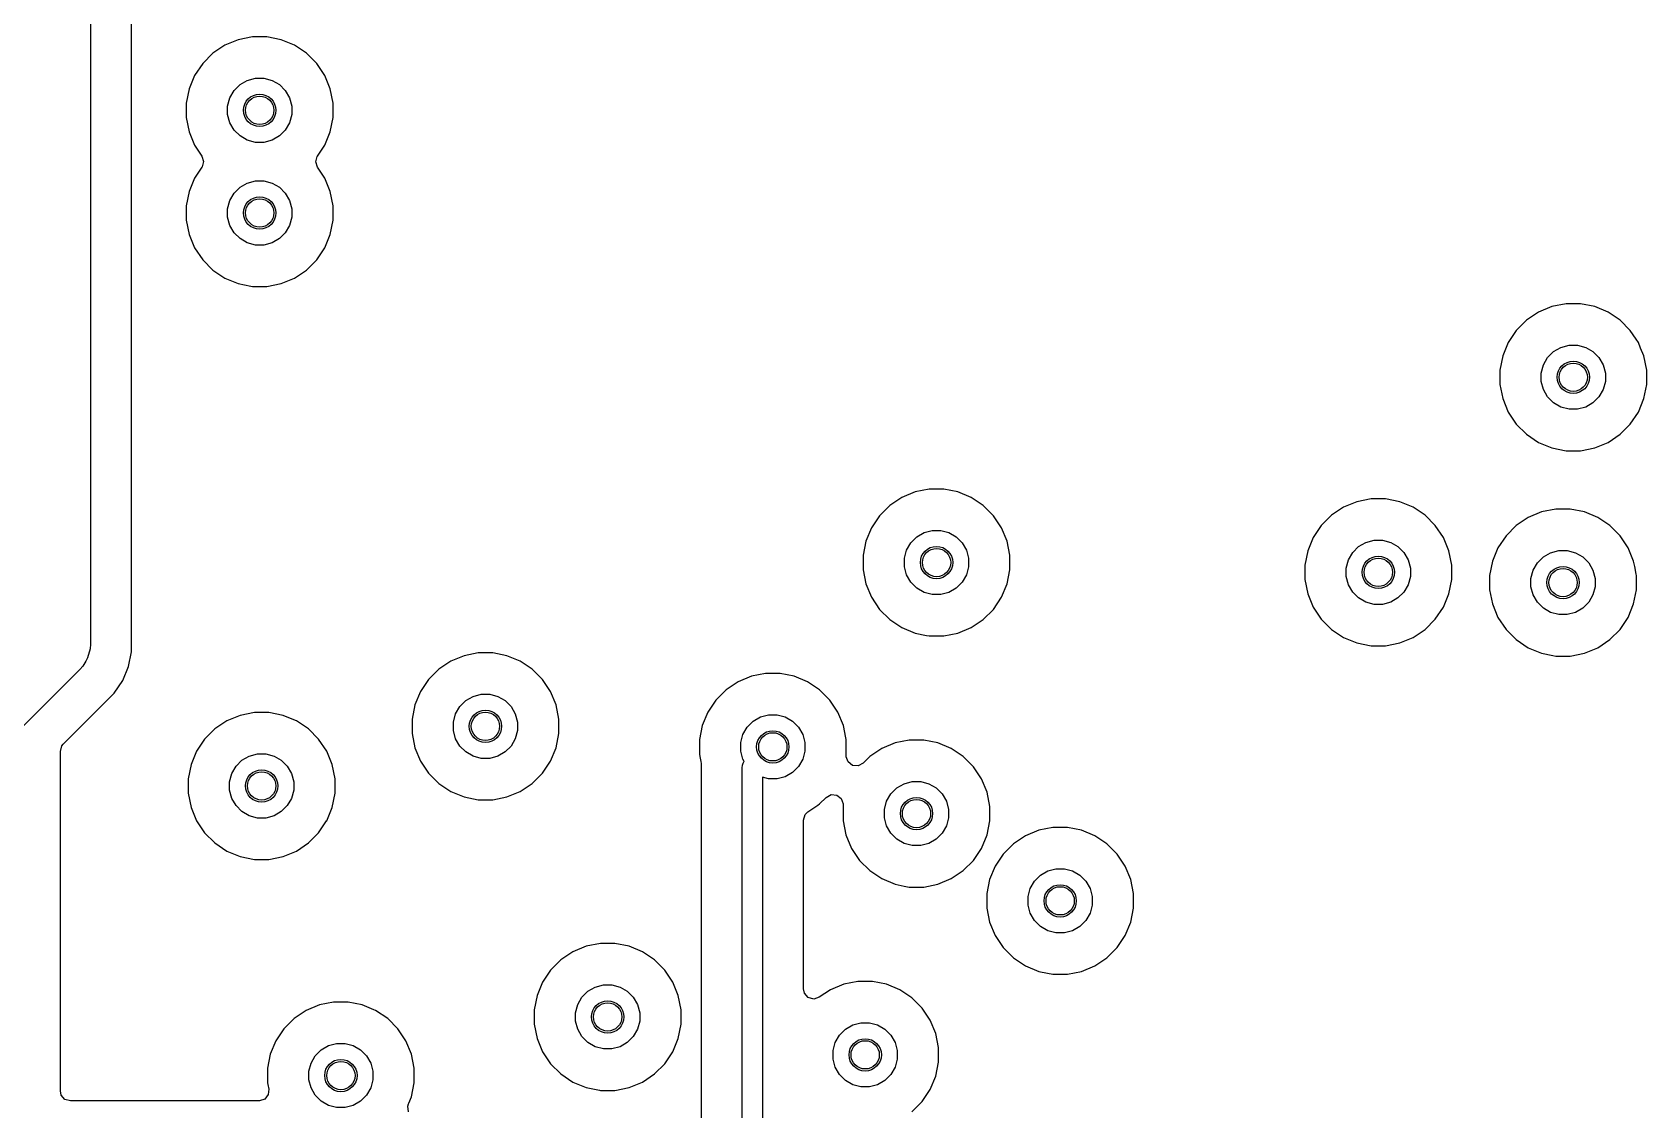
# Model space of a CAD drawing. Extents: x -2.18 to 1.8, y 0.44 to 2.81.
# Drawn here: x 0.509 to 1.296, y 1.708 to 2.233 of the extents above; entities that cross this region are included whole.
import ezdxf

# ---------------------------------------------------------------- set-up
doc = ezdxf.new("R2010")
doc.units = 0
doc.header["$MEASUREMENT"] = 0
doc.layers.add('BLACK', color=7, linetype='CONTINUOUS')

msp = doc.modelspace()

# ---------------------------------------------------------------- linework, layer by layer
at = {"layer": 'BLACK', "linetype": 'CONTINUOUS'}
for p, q in [((0.55752, 2.19852), (0.55752, 2.2987)), ((0.5375, 2.295), (0.5375, 1.935)), ((0.60306, 2.2267), (0.5972, 2.22278)), ((0.60957, 2.22939), (0.60306, 2.2267)), ((0.60306, 2.2267), (0.60306, 2.2267)), ((0.61648, 2.23077), (0.60957, 2.22939)), ((0.60957, 2.22939), (0.60957, 2.22939)), ((0.62352, 2.23077), (0.61648, 2.23077)), ((0.61648, 2.23077), (0.61648, 2.23077)), ((0.63043, 2.22939), (0.62352, 2.23077)), ((0.62352, 2.23077), (0.62352, 2.23077)), ((0.63694, 2.2267), (0.63043, 2.22939)), ((0.63043, 2.22939), (0.63043, 2.22939)), ((0.6428, 2.22278), (0.63694, 2.2267)), ((0.63694, 2.2267), (0.63694, 2.2267)), ((0.5972, 2.22278), (0.59222, 2.2178)), ((0.5972, 2.22278), (0.5972, 2.22278)), ((0.64778, 2.2178), (0.6428, 2.22278)), ((0.6428, 2.22278), (0.6428, 2.22278)), ((0.5883, 2.21194), (0.58561, 2.20543)), ((0.59222, 2.2178), (0.5883, 2.21194)), ((0.5883, 2.21194), (0.5883, 2.21194)), ((0.59222, 2.2178), (0.59222, 2.2178)), ((0.61397, 2.20955), (0.61794, 2.21061)), ((0.61794, 2.21061), (0.62206, 2.21061)), ((0.62206, 2.21061), (0.62603, 2.20955)), ((0.6517, 2.21194), (0.64778, 2.2178)), ((0.64778, 2.2178), (0.64778, 2.2178)), ((0.65439, 2.20543), (0.6517, 2.21194)), ((0.6517, 2.21194), (0.6517, 2.21194)), ((0.6517, 2.21194), (0.6517, 2.21194)), ((0.58561, 2.20543), (0.58423, 2.19852)), ((0.58561, 2.20543), (0.58561, 2.20543)), ((0.60545, 2.20103), (0.60751, 2.20459)), ((0.60751, 2.20459), (0.61041, 2.20749)), ((0.61041, 2.20749), (0.61397, 2.20955)), ((0.62603, 2.20955), (0.62959, 2.20749)), ((0.62959, 2.20749), (0.63249, 2.20459)), ((0.63249, 2.20459), (0.63455, 2.20103)), ((0.65577, 2.19852), (0.65439, 2.20543)), ((0.55752, 2.06852), (0.55752, 2.19852)), ((0.58423, 2.19852), (0.58423, 2.19148)), ((0.60439, 2.19706), (0.60545, 2.20103)), ((0.60439, 2.19294), (0.60439, 2.19706)), ((0.63455, 2.20103), (0.63561, 2.19706)), ((0.63561, 2.19706), (0.63561, 2.19294)), ((0.65577, 2.19148), (0.65577, 2.19852)), ((0.58423, 2.19148), (0.58561, 2.18457)), ((0.60545, 2.18897), (0.60439, 2.19294)), ((0.60751, 2.18541), (0.60545, 2.18897)), ((0.63455, 2.18897), (0.63249, 2.18541)), ((0.63561, 2.19294), (0.63455, 2.18897)), ((0.65439, 2.18457), (0.65577, 2.19148)), ((0.58561, 2.18457), (0.58561, 2.18457)), ((0.58561, 2.18457), (0.5883, 2.17806)), ((0.61041, 2.18251), (0.60751, 2.18541)), ((0.61397, 2.18045), (0.61041, 2.18251)), ((0.61794, 2.17939), (0.61397, 2.18045)), ((0.62206, 2.17939), (0.61794, 2.17939)), ((0.62603, 2.18045), (0.62206, 2.17939)), ((0.62959, 2.18251), (0.62603, 2.18045)), ((0.63249, 2.18541), (0.62959, 2.18251)), ((0.6517, 2.17806), (0.65439, 2.18457)), ((0.5883, 2.17806), (0.5883, 2.17806)), ((0.5883, 2.17806), (0.59187, 2.17271)), ((0.59187, 2.17271), (0.5927, 2.17009)), ((0.6473, 2.16991), (0.64803, 2.17257)), ((0.64803, 2.17257), (0.64813, 2.17271)), ((0.64813, 2.17271), (0.6517, 2.17806)), ((0.6517, 2.17806), (0.6517, 2.17806)), ((0.6517, 2.17806), (0.6517, 2.17806)), ((0.59187, 2.16729), (0.5883, 2.16194)), ((0.59197, 2.16743), (0.59187, 2.16729)), ((0.5927, 2.17009), (0.59197, 2.16743)), ((0.64813, 2.16729), (0.6473, 2.16991)), ((0.6517, 2.16194), (0.64813, 2.16729)), ((0.58561, 2.15543), (0.58423, 2.14852)), ((0.5883, 2.16194), (0.58561, 2.15543)), ((0.58561, 2.15543), (0.58561, 2.15543)), ((0.5883, 2.16194), (0.5883, 2.16194)), ((0.60751, 2.15459), (0.61041, 2.15749)), ((0.61041, 2.15749), (0.61397, 2.15955)), ((0.61397, 2.15955), (0.61794, 2.16061)), ((0.61794, 2.16061), (0.62206, 2.16061)), ((0.62206, 2.16061), (0.62603, 2.15955)), ((0.62603, 2.15955), (0.62959, 2.15749)), ((0.62959, 2.15749), (0.63249, 2.15459)), ((0.65439, 2.15543), (0.6517, 2.16194)), ((0.6517, 2.16194), (0.6517, 2.16194)), ((0.6517, 2.16194), (0.6517, 2.16194)), ((0.65577, 2.14852), (0.65439, 2.15543)), ((0.58423, 2.14852), (0.58423, 2.14148)), ((0.60439, 2.14706), (0.60545, 2.15103)), ((0.60545, 2.15103), (0.60751, 2.15459)), ((0.63249, 2.15459), (0.63455, 2.15103)), ((0.63455, 2.15103), (0.63561, 2.14706)), ((0.65577, 2.14148), (0.65577, 2.14852)), ((0.58423, 2.14148), (0.58561, 2.13457)), ((0.60439, 2.14294), (0.60439, 2.14706)), ((0.60545, 2.13897), (0.60439, 2.14294)), ((0.63561, 2.14294), (0.63455, 2.13897)), ((0.63561, 2.14706), (0.63561, 2.14294)), ((0.65439, 2.13457), (0.65577, 2.14148)), ((0.58561, 2.13457), (0.58561, 2.13457)), ((0.58561, 2.13457), (0.5883, 2.12806)), ((0.60751, 2.13541), (0.60545, 2.13897)), ((0.61041, 2.13251), (0.60751, 2.13541)), ((0.61397, 2.13045), (0.61041, 2.13251)), ((0.62959, 2.13251), (0.62603, 2.13045)), ((0.63249, 2.13541), (0.62959, 2.13251)), ((0.63455, 2.13897), (0.63249, 2.13541)), ((0.6517, 2.12806), (0.65439, 2.13457)), ((0.5883, 2.12806), (0.5883, 2.12806)), ((0.5883, 2.12806), (0.59222, 2.1222)), ((0.61794, 2.12939), (0.61397, 2.13045)), ((0.62206, 2.12939), (0.61794, 2.12939)), ((0.62603, 2.13045), (0.62206, 2.12939)), ((0.64778, 2.1222), (0.6517, 2.12806)), ((0.59222, 2.1222), (0.59222, 2.1222)), ((0.59222, 2.1222), (0.5972, 2.11722)), ((0.5972, 2.11722), (0.5972, 2.11722)), ((0.5972, 2.11722), (0.60306, 2.1133)), ((0.63694, 2.1133), (0.6428, 2.11722)), ((0.6428, 2.11722), (0.64778, 2.1222)), ((0.60306, 2.1133), (0.60306, 2.1133)), ((0.60306, 2.1133), (0.60306, 2.1133)), ((0.60306, 2.1133), (0.60957, 2.11061)), ((0.60957, 2.11061), (0.61567, 2.10939)), ((0.61567, 2.10939), (0.61648, 2.10923)), ((0.61648, 2.10923), (0.61648, 2.10923)), ((0.61648, 2.10923), (0.61648, 2.10923)), ((0.61648, 2.10923), (0.62352, 2.10923)), ((0.62352, 2.10923), (0.63043, 2.11061)), ((0.62352, 2.10923), (0.62352, 2.10923)), ((0.63043, 2.11061), (0.63694, 2.1133)), ((1.25648, 2.10077), (1.24957, 2.09939)), ((1.26352, 2.10077), (1.25648, 2.10077)), ((1.25648, 2.10077), (1.25648, 2.10077)), ((1.27043, 2.09939), (1.26352, 2.10077)), ((1.26352, 2.10077), (1.26352, 2.10077)), ((1.2372, 2.09278), (1.23222, 2.0878)), ((1.24306, 2.0967), (1.2372, 2.09278)), ((1.2372, 2.09278), (1.2372, 2.09278)), ((1.24957, 2.09939), (1.24306, 2.0967)), ((1.24306, 2.0967), (1.24306, 2.0967)), ((1.24957, 2.09939), (1.24957, 2.09939)), ((1.27694, 2.0967), (1.27043, 2.09939)), ((1.27043, 2.09939), (1.27043, 2.09939)), ((1.2828, 2.09278), (1.27694, 2.0967)), ((1.27694, 2.0967), (1.27694, 2.0967)), ((1.28778, 2.0878), (1.2828, 2.09278)), ((1.2828, 2.09278), (1.2828, 2.09278)), ((1.23222, 2.0878), (1.2283, 2.08194)), ((1.23222, 2.0878), (1.23222, 2.0878)), ((1.29064, 2.08352), (1.28778, 2.0878)), ((1.28778, 2.0878), (1.28778, 2.0878)), ((1.2283, 2.08194), (1.22561, 2.07543)), ((1.2283, 2.08194), (1.2283, 2.08194)), ((1.24751, 2.07459), (1.25041, 2.07749)), ((1.25041, 2.07749), (1.25397, 2.07955)), ((1.25397, 2.07955), (1.25794, 2.08061)), ((1.25794, 2.08061), (1.26206, 2.08061)), ((1.26206, 2.08061), (1.26603, 2.07955)), ((1.26603, 2.07955), (1.26959, 2.07749)), ((1.26959, 2.07749), (1.27249, 2.07459)), ((1.2917, 2.08194), (1.29064, 2.08352)), ((1.29172, 2.08189), (1.2917, 2.08194)), ((1.2917, 2.08194), (1.2917, 2.08194)), ((1.29282, 2.07923), (1.29172, 2.08189)), ((1.29172, 2.08189), (1.29172, 2.08189)), ((1.29439, 2.07543), (1.29282, 2.07923)), ((1.22561, 2.07543), (1.22423, 2.06852)), ((1.22561, 2.07543), (1.22561, 2.07543)), ((1.24439, 2.06706), (1.24545, 2.07103)), ((1.24545, 2.07103), (1.24751, 2.07459)), ((1.27249, 2.07459), (1.27455, 2.07103)), ((1.27455, 2.07103), (1.27561, 2.06706)), ((1.29577, 2.06852), (1.29439, 2.07543)), ((0.55752, 1.97829), (0.55752, 2.06852)), ((1.22423, 2.06852), (1.22423, 2.06148)), ((1.22423, 2.06148), (1.22561, 2.05457)), ((1.24439, 2.06294), (1.24439, 2.06706)), ((1.24545, 2.05897), (1.24439, 2.06294)), ((1.27561, 2.06294), (1.27455, 2.05897)), ((1.27561, 2.06706), (1.27561, 2.06294)), ((1.29439, 2.05457), (1.29577, 2.06148)), ((1.29577, 2.06148), (1.29577, 2.06852)), ((1.22561, 2.05457), (1.22561, 2.05457)), ((1.22561, 2.05457), (1.2283, 2.04806)), ((1.24751, 2.05541), (1.24545, 2.05897)), ((1.25041, 2.05251), (1.24751, 2.05541)), ((1.27249, 2.05541), (1.26959, 2.05251)), ((1.27455, 2.05897), (1.27249, 2.05541)), ((1.2917, 2.04806), (1.29439, 2.05457)), ((1.2283, 2.04806), (1.2283, 2.04806)), ((1.2283, 2.04806), (1.23222, 2.0422)), ((1.25397, 2.05045), (1.25041, 2.05251)), ((1.25794, 2.04939), (1.25397, 2.05045)), ((1.26206, 2.04939), (1.25794, 2.04939)), ((1.26603, 2.05045), (1.26206, 2.04939)), ((1.26959, 2.05251), (1.26603, 2.05045)), ((1.28778, 2.0422), (1.2917, 2.04806)), ((1.23222, 2.0422), (1.23222, 2.0422)), ((1.23222, 2.0422), (1.2372, 2.03722)), ((1.2372, 2.03722), (1.2372, 2.03722)), ((1.2372, 2.03722), (1.24306, 2.0333)), ((1.27694, 2.0333), (1.2828, 2.03722)), ((1.2828, 2.03722), (1.28778, 2.0422)), ((1.24306, 2.0333), (1.24306, 2.0333)), ((1.24306, 2.0333), (1.24306, 2.0333)), ((1.24306, 2.0333), (1.24957, 2.03061)), ((1.24957, 2.03061), (1.25648, 2.02923)), ((1.26352, 2.02923), (1.27043, 2.03061)), ((1.27043, 2.03061), (1.27694, 2.0333)), ((1.25648, 2.02923), (1.25648, 2.02923)), ((1.25648, 2.02923), (1.25648, 2.02923)), ((1.25648, 2.02923), (1.26352, 2.02923)), ((1.26352, 2.02923), (1.26352, 2.02923)), ((0.93282, 2.00646), (0.92696, 2.00255)), ((0.93933, 2.00916), (0.93282, 2.00646)), ((0.93282, 2.00646), (0.93282, 2.00646)), ((0.94624, 2.01053), (0.93933, 2.00916)), ((0.93933, 2.00916), (0.93933, 2.00916)), ((0.95329, 2.01053), (0.94624, 2.01053)), ((0.94624, 2.01053), (0.94624, 2.01053)), ((0.9602, 2.00916), (0.95329, 2.01053)), ((0.95329, 2.01053), (0.95329, 2.01053)), ((0.96671, 2.00646), (0.9602, 2.00916)), ((0.9602, 2.00916), (0.9602, 2.00916)), ((0.97256, 2.00255), (0.96671, 2.00646)), ((0.96671, 2.00646), (0.96671, 2.00646)), ((1.16148, 2.00577), (1.15457, 2.00439)), ((1.16852, 2.00577), (1.16148, 2.00577)), ((1.16148, 2.00577), (1.16148, 2.00577)), ((1.17543, 2.00439), (1.16852, 2.00577)), ((1.16852, 2.00577), (1.16852, 2.00577)), ((0.92696, 2.00255), (0.92198, 1.99756)), ((0.92696, 2.00255), (0.92696, 2.00255)), ((0.97755, 1.99756), (0.97256, 2.00255)), ((0.97256, 2.00255), (0.97256, 2.00255)), ((1.14806, 2.0017), (1.1422, 1.99778)), ((1.15457, 2.00439), (1.14806, 2.0017)), ((1.14806, 2.0017), (1.14806, 2.0017)), ((1.15457, 2.00439), (1.15457, 2.00439)), ((1.18194, 2.0017), (1.17543, 2.00439)), ((1.17543, 2.00439), (1.17543, 2.00439)), ((1.1878, 1.99778), (1.18194, 2.0017)), ((1.18194, 2.0017), (1.18194, 2.0017)), ((1.24457, 1.99939), (1.23806, 1.9967)), ((1.25148, 2.00077), (1.24457, 1.99939)), ((1.24457, 1.99939), (1.24457, 1.99939)), ((1.25852, 2.00077), (1.25148, 2.00077)), ((1.25148, 2.00077), (1.25148, 2.00077)), ((1.26543, 1.99939), (1.25852, 2.00077)), ((1.25852, 2.00077), (1.25852, 2.00077)), ((1.27194, 1.9967), (1.26543, 1.99939)), ((1.26543, 1.99939), (1.26543, 1.99939)), ((0.91807, 1.99171), (0.91537, 1.9852)), ((0.92198, 1.99756), (0.91807, 1.99171)), ((0.91807, 1.99171), (0.91807, 1.99171)), ((0.92198, 1.99756), (0.92198, 1.99756)), ((0.94374, 1.98931), (0.94771, 1.99038)), ((0.94771, 1.99038), (0.95182, 1.99038)), ((0.95182, 1.99038), (0.95579, 1.98931)), ((0.98146, 1.99171), (0.97755, 1.99756)), ((0.97755, 1.99756), (0.97755, 1.99756)), ((0.98416, 1.9852), (0.98146, 1.99171)), ((0.98146, 1.99171), (0.98146, 1.99171)), ((0.98146, 1.99171), (0.98146, 1.99171)), ((1.13722, 1.9928), (1.1333, 1.98694)), ((1.1422, 1.99778), (1.13722, 1.9928)), ((1.13722, 1.9928), (1.13722, 1.9928)), ((1.1422, 1.99778), (1.1422, 1.99778)), ((1.19278, 1.9928), (1.1878, 1.99778)), ((1.1878, 1.99778), (1.1878, 1.99778)), ((1.1967, 1.98694), (1.19278, 1.9928)), ((1.19278, 1.9928), (1.19278, 1.9928)), ((1.2322, 1.99278), (1.22722, 1.9878)), ((1.23806, 1.9967), (1.2322, 1.99278)), ((1.2322, 1.99278), (1.2322, 1.99278)), ((1.23806, 1.9967), (1.23806, 1.9967)), ((1.2778, 1.99278), (1.27194, 1.9967)), ((1.27194, 1.9967), (1.27194, 1.9967)), ((1.28278, 1.9878), (1.2778, 1.99278)), ((1.2778, 1.99278), (1.2778, 1.99278)), ((0.91537, 1.9852), (0.914, 1.97829)), ((0.91537, 1.9852), (0.91537, 1.9852)), ((0.93521, 1.98079), (0.93727, 1.98435)), ((0.93727, 1.98435), (0.94018, 1.98726)), ((0.94018, 1.98726), (0.94374, 1.98931)), ((0.95579, 1.98931), (0.95935, 1.98726)), ((0.95935, 1.98726), (0.96226, 1.98435)), ((0.96226, 1.98435), (0.96431, 1.98079)), ((0.98553, 1.97829), (0.98416, 1.9852)), ((1.1333, 1.98694), (1.13061, 1.98043)), ((1.1333, 1.98694), (1.1333, 1.98694)), ((1.15251, 1.97959), (1.15541, 1.98249)), ((1.15541, 1.98249), (1.15897, 1.98455)), ((1.15897, 1.98455), (1.16294, 1.98561)), ((1.16294, 1.98561), (1.16706, 1.98561)), ((1.16706, 1.98561), (1.17103, 1.98455)), ((1.17103, 1.98455), (1.17459, 1.98249)), ((1.17459, 1.98249), (1.17749, 1.97959)), ((1.19939, 1.98043), (1.1967, 1.98694)), ((1.1967, 1.98694), (1.1967, 1.98694)), ((1.1967, 1.98694), (1.1967, 1.98694)), ((1.22722, 1.9878), (1.2233, 1.98194)), ((1.22722, 1.9878), (1.22722, 1.9878)), ((1.2867, 1.98194), (1.28278, 1.9878)), ((1.28278, 1.9878), (1.28278, 1.9878)), ((0.55752, 1.9387), (0.55752, 1.97829)), ((0.914, 1.97829), (0.914, 1.97124)), ((0.93415, 1.97682), (0.93521, 1.98079)), ((0.93415, 1.97271), (0.93415, 1.97682)), ((0.96431, 1.98079), (0.96538, 1.97682)), ((0.96538, 1.97682), (0.96538, 1.97271)), ((0.98553, 1.97352), (0.98553, 1.97829)), ((1.13061, 1.98043), (1.12923, 1.97352)), ((1.13061, 1.98043), (1.13061, 1.98043)), ((1.14939, 1.97206), (1.15045, 1.97603)), ((1.15045, 1.97603), (1.15251, 1.97959)), ((1.17749, 1.97959), (1.17955, 1.97603)), ((1.17955, 1.97603), (1.18061, 1.97206)), ((1.20077, 1.97352), (1.19939, 1.98043)), ((1.22061, 1.97543), (1.21923, 1.96852)), ((1.2233, 1.98194), (1.22061, 1.97543)), ((1.22061, 1.97543), (1.22061, 1.97543)), ((1.2233, 1.98194), (1.2233, 1.98194)), ((1.24045, 1.97103), (1.24251, 1.97459)), ((1.24251, 1.97459), (1.24541, 1.97749)), ((1.24541, 1.97749), (1.24897, 1.97955)), ((1.24897, 1.97955), (1.25294, 1.98061)), ((1.25294, 1.98061), (1.25706, 1.98061)), ((1.25706, 1.98061), (1.26103, 1.97955)), ((1.26103, 1.97955), (1.26459, 1.97749)), ((1.26459, 1.97749), (1.26749, 1.97459)), ((1.26749, 1.97459), (1.26955, 1.97103)), ((1.28939, 1.97543), (1.2867, 1.98194)), ((1.2867, 1.98194), (1.2867, 1.98194)), ((1.2867, 1.98194), (1.2867, 1.98194)), ((1.28977, 1.97352), (1.28939, 1.97543)), ((1.28939, 1.97543), (1.28939, 1.97543)), ((0.914, 1.97124), (0.91537, 1.96433)), ((0.93521, 1.96874), (0.93415, 1.97271)), ((0.93727, 1.96518), (0.93521, 1.96874)), ((0.96431, 1.96874), (0.96226, 1.96518)), ((0.96538, 1.97271), (0.96431, 1.96874)), ((0.98416, 1.96433), (0.98553, 1.97124)), ((0.98553, 1.97124), (0.98553, 1.97352)), ((1.12923, 1.97352), (1.12923, 1.96648)), ((1.12923, 1.96648), (1.13061, 1.95957)), ((1.14939, 1.96794), (1.14939, 1.97206)), ((1.15045, 1.96397), (1.14939, 1.96794)), ((1.18061, 1.96794), (1.17955, 1.96397)), ((1.18061, 1.97206), (1.18061, 1.96794)), ((1.19939, 1.95957), (1.20077, 1.96648)), ((1.20077, 1.96852), (1.20077, 1.97352)), ((1.20077, 1.96648), (1.20077, 1.96852)), ((1.21923, 1.96852), (1.21923, 1.96148)), ((1.23939, 1.96706), (1.24045, 1.97103)), ((1.23939, 1.96294), (1.23939, 1.96706)), ((1.26955, 1.97103), (1.27061, 1.96706)), ((1.27061, 1.96706), (1.27061, 1.96294)), ((1.28991, 1.97281), (1.28977, 1.97352)), ((1.29067, 1.96902), (1.28991, 1.97281)), ((1.29077, 1.96852), (1.29067, 1.96902)), ((1.29077, 1.96148), (1.29077, 1.96852)), ((0.91537, 1.96433), (0.91537, 1.96433)), ((0.91537, 1.96433), (0.91807, 1.95782)), ((0.94018, 1.96227), (0.93727, 1.96518)), ((0.94374, 1.96021), (0.94018, 1.96227)), ((0.94771, 1.95915), (0.94374, 1.96021)), ((0.95182, 1.95915), (0.94771, 1.95915)), ((0.95579, 1.96021), (0.95182, 1.95915)), ((0.95935, 1.96227), (0.95579, 1.96021)), ((0.96226, 1.96518), (0.95935, 1.96227)), ((0.98146, 1.95782), (0.98416, 1.96433)), ((1.13061, 1.95957), (1.13061, 1.95957)), ((1.13061, 1.95957), (1.1333, 1.95306)), ((1.15251, 1.96041), (1.15045, 1.96397)), ((1.15541, 1.95751), (1.15251, 1.96041)), ((1.17749, 1.96041), (1.17459, 1.95751)), ((1.17955, 1.96397), (1.17749, 1.96041)), ((1.1967, 1.95306), (1.19939, 1.95957)), ((1.21923, 1.96148), (1.22061, 1.95457)), ((1.24045, 1.95897), (1.23939, 1.96294)), ((1.24251, 1.95541), (1.24045, 1.95897)), ((1.26955, 1.95897), (1.26749, 1.95541)), ((1.27061, 1.96294), (1.26955, 1.95897)), ((1.28939, 1.95457), (1.29077, 1.96148)), ((0.91807, 1.95782), (0.91807, 1.95782)), ((0.91807, 1.95782), (0.92198, 1.95196)), ((0.92198, 1.95196), (0.92198, 1.95196)), ((0.92198, 1.95196), (0.92696, 1.94698)), ((0.97256, 1.94698), (0.97755, 1.95196)), ((0.97755, 1.95196), (0.98146, 1.95782)), ((1.1333, 1.95306), (1.1333, 1.95306)), ((1.1333, 1.95306), (1.13722, 1.9472)), ((1.15897, 1.95545), (1.15541, 1.95751)), ((1.16294, 1.95439), (1.15897, 1.95545)), ((1.16706, 1.95439), (1.16294, 1.95439)), ((1.17103, 1.95545), (1.16706, 1.95439)), ((1.17459, 1.95751), (1.17103, 1.95545)), ((1.19278, 1.9472), (1.1967, 1.95306)), ((1.22061, 1.95457), (1.22061, 1.95457)), ((1.22061, 1.95457), (1.2233, 1.94806)), ((1.24541, 1.95251), (1.24251, 1.95541)), ((1.24897, 1.95045), (1.24541, 1.95251)), ((1.26459, 1.95251), (1.26103, 1.95045)), ((1.26749, 1.95541), (1.26459, 1.95251)), ((1.2867, 1.94806), (1.28939, 1.95457)), ((0.92696, 1.94698), (0.92696, 1.94698)), ((0.92696, 1.94698), (0.93282, 1.94307)), ((0.93282, 1.94307), (0.93282, 1.94307)), ((0.93282, 1.94307), (0.93282, 1.94307)), ((0.93282, 1.94307), (0.93933, 1.94037)), ((0.9602, 1.94037), (0.96671, 1.94307)), ((0.96671, 1.94307), (0.97256, 1.94698)), ((1.13722, 1.9472), (1.13722, 1.9472)), ((1.13722, 1.9472), (1.1422, 1.94222)), ((1.1878, 1.94222), (1.19278, 1.9472)), ((1.2233, 1.94806), (1.2233, 1.94806)), ((1.2233, 1.94806), (1.22722, 1.9422)), ((1.25294, 1.94939), (1.24897, 1.95045)), ((1.25706, 1.94939), (1.25294, 1.94939)), ((1.26103, 1.95045), (1.25706, 1.94939)), ((1.28278, 1.9422), (1.2867, 1.94806)), ((0.5375, 1.935), (0.53735, 1.93272)), ((0.55752, 1.9313), (0.55752, 1.9387)), ((0.93933, 1.94037), (0.9449, 1.93926)), ((0.9449, 1.93926), (0.94624, 1.939)), ((0.94624, 1.939), (0.94624, 1.939)), ((0.94624, 1.939), (0.94624, 1.939)), ((0.94624, 1.939), (0.95329, 1.939)), ((0.95329, 1.939), (0.9602, 1.94037)), ((0.95329, 1.939), (0.95329, 1.939)), ((1.1422, 1.94222), (1.1422, 1.94222)), ((1.1422, 1.94222), (1.14806, 1.9383)), ((1.14806, 1.9383), (1.14806, 1.9383)), ((1.14806, 1.9383), (1.14806, 1.9383)), ((1.14806, 1.9383), (1.15457, 1.93561)), ((1.15457, 1.93561), (1.16148, 1.93423)), ((1.16852, 1.93423), (1.17543, 1.93561)), ((1.17543, 1.93561), (1.18194, 1.9383)), ((1.18194, 1.9383), (1.1878, 1.94222)), ((1.22722, 1.9422), (1.22722, 1.9422)), ((1.22722, 1.9422), (1.2322, 1.93722)), ((1.2322, 1.93722), (1.2322, 1.93722)), ((1.2322, 1.93722), (1.23806, 1.9333)), ((1.27194, 1.9333), (1.2778, 1.93722)), ((1.2778, 1.93722), (1.28278, 1.9422)), ((0.53617, 1.9283), (0.53524, 1.9267)), ((0.53735, 1.93272), (0.53617, 1.9283)), ((0.55608, 1.92406), (0.55752, 1.9313)), ((0.71957, 1.92939), (0.71306, 1.9267)), ((0.72648, 1.93077), (0.71957, 1.92939)), ((0.71957, 1.92939), (0.71957, 1.92939)), ((0.73352, 1.93077), (0.72648, 1.93077)), ((0.72648, 1.93077), (0.72648, 1.93077)), ((0.74043, 1.92939), (0.73352, 1.93077)), ((0.73352, 1.93077), (0.73352, 1.93077)), ((0.74694, 1.9267), (0.74043, 1.92939)), ((0.74043, 1.92939), (0.74043, 1.92939)), ((1.16148, 1.93423), (1.16148, 1.93423)), ((1.16148, 1.93423), (1.16148, 1.93423)), ((1.16148, 1.93423), (1.16852, 1.93423)), ((1.16852, 1.93423), (1.16852, 1.93423)), ((1.23806, 1.9333), (1.23806, 1.9333)), ((1.23806, 1.9333), (1.23806, 1.9333)), ((1.23806, 1.9333), (1.24457, 1.93061)), ((1.24457, 1.93061), (1.25004, 1.92952)), ((1.25004, 1.92952), (1.25148, 1.92923)), ((1.25148, 1.92923), (1.25148, 1.92923)), ((1.25148, 1.92923), (1.25148, 1.92923)), ((1.25148, 1.92923), (1.25852, 1.92923)), ((1.25852, 1.92923), (1.26543, 1.93061)), ((1.25852, 1.92923), (1.25852, 1.92923)), ((1.26543, 1.93061), (1.27194, 1.9333)), ((0.53237, 1.92263), (0.50287, 1.89313)), ((0.53388, 1.92435), (0.53237, 1.92263)), ((0.53524, 1.9267), (0.53388, 1.92435)), ((0.55325, 1.91723), (0.55608, 1.92406)), ((0.7072, 1.92278), (0.70222, 1.9178)), ((0.71306, 1.9267), (0.7072, 1.92278)), ((0.7072, 1.92278), (0.7072, 1.92278)), ((0.71306, 1.9267), (0.71306, 1.9267)), ((0.7528, 1.92278), (0.74694, 1.9267)), ((0.74694, 1.9267), (0.74694, 1.9267)), ((0.75778, 1.9178), (0.7528, 1.92278)), ((0.7528, 1.92278), (0.7528, 1.92278)), ((0.85957, 1.91939), (0.85306, 1.9167)), ((0.86648, 1.92077), (0.85957, 1.91939)), ((0.85957, 1.91939), (0.85957, 1.91939)), ((0.87352, 1.92077), (0.86648, 1.92077)), ((0.86648, 1.92077), (0.86648, 1.92077)), ((0.88043, 1.91939), (0.87352, 1.92077)), ((0.87352, 1.92077), (0.87352, 1.92077)), ((0.88694, 1.9167), (0.88043, 1.91939)), ((0.88043, 1.91939), (0.88043, 1.91939)), ((0.54914, 1.91108), (0.55325, 1.91723)), ((0.6983, 1.91194), (0.69561, 1.90543)), ((0.70222, 1.9178), (0.6983, 1.91194)), ((0.6983, 1.91194), (0.6983, 1.91194)), ((0.70222, 1.9178), (0.70222, 1.9178)), ((0.7617, 1.91194), (0.75778, 1.9178)), ((0.75778, 1.9178), (0.75778, 1.9178)), ((0.76439, 1.90543), (0.7617, 1.91194)), ((0.7617, 1.91194), (0.7617, 1.91194)), ((0.7617, 1.91194), (0.7617, 1.91194)), ((0.8472, 1.91278), (0.84222, 1.9078)), ((0.85306, 1.9167), (0.8472, 1.91278)), ((0.8472, 1.91278), (0.8472, 1.91278)), ((0.85306, 1.9167), (0.85306, 1.9167)), ((0.8928, 1.91278), (0.88694, 1.9167)), ((0.88694, 1.9167), (0.88694, 1.9167)), ((0.89778, 1.9078), (0.8928, 1.91278)), ((0.8928, 1.91278), (0.8928, 1.91278)), ((0.52432, 1.88626), (0.54914, 1.91108)), ((0.54914, 1.91108), (0.54914, 1.91108)), ((0.69561, 1.90543), (0.69423, 1.89852)), ((0.69561, 1.90543), (0.69561, 1.90543)), ((0.71545, 1.90103), (0.71751, 1.90459)), ((0.71751, 1.90459), (0.72041, 1.90749)), ((0.72041, 1.90749), (0.72397, 1.90955)), ((0.72397, 1.90955), (0.72794, 1.91061)), ((0.72794, 1.91061), (0.73206, 1.91061)), ((0.73206, 1.91061), (0.73603, 1.90955)), ((0.73603, 1.90955), (0.73959, 1.90749)), ((0.73959, 1.90749), (0.74249, 1.90459)), ((0.74249, 1.90459), (0.74455, 1.90103)), ((0.76577, 1.89852), (0.76439, 1.90543)), ((0.84222, 1.9078), (0.8383, 1.90194)), ((0.84222, 1.9078), (0.84222, 1.9078)), ((0.9017, 1.90194), (0.89778, 1.9078)), ((0.89778, 1.9078), (0.89778, 1.9078)), ((0.60401, 1.89765), (0.59815, 1.89373)), ((0.61052, 1.90034), (0.60401, 1.89765)), ((0.60401, 1.89765), (0.60401, 1.89765)), ((0.61743, 1.90172), (0.61052, 1.90034)), ((0.61052, 1.90034), (0.61052, 1.90034)), ((0.62447, 1.90172), (0.61743, 1.90172)), ((0.61743, 1.90172), (0.61743, 1.90172)), ((0.63138, 1.90034), (0.62447, 1.90172)), ((0.62447, 1.90172), (0.62447, 1.90172)), ((0.63578, 1.89852), (0.63138, 1.90034)), ((0.63138, 1.90034), (0.63138, 1.90034)), ((0.63789, 1.89765), (0.63578, 1.89852)), ((0.6423, 1.8947), (0.63789, 1.89765)), ((0.63789, 1.89765), (0.63789, 1.89765)), ((0.69423, 1.89852), (0.69423, 1.89148)), ((0.71439, 1.89706), (0.71545, 1.90103)), ((0.71439, 1.89294), (0.71439, 1.89706)), ((0.74455, 1.90103), (0.74561, 1.89706)), ((0.74561, 1.89706), (0.74561, 1.89294)), ((0.76577, 1.89148), (0.76577, 1.89852)), ((0.8383, 1.90194), (0.83561, 1.89543)), ((0.8383, 1.90194), (0.8383, 1.90194)), ((0.85751, 1.89459), (0.86041, 1.89749)), ((0.86041, 1.89749), (0.86397, 1.89955)), ((0.86397, 1.89955), (0.86794, 1.90061)), ((0.86794, 1.90061), (0.87206, 1.90061)), ((0.87206, 1.90061), (0.87603, 1.89955)), ((0.87603, 1.89955), (0.87959, 1.89749)), ((0.87959, 1.89749), (0.88249, 1.89459)), ((0.90439, 1.89543), (0.9017, 1.90194)), ((0.9017, 1.90194), (0.9017, 1.90194)), ((0.9017, 1.90194), (0.9017, 1.90194)), ((0.59317, 1.88875), (0.58925, 1.88289)), ((0.59815, 1.89373), (0.59317, 1.88875)), ((0.59317, 1.88875), (0.59317, 1.88875)), ((0.59815, 1.89373), (0.59815, 1.89373)), ((0.64375, 1.89373), (0.6423, 1.8947)), ((0.64873, 1.88875), (0.64375, 1.89373)), ((0.64375, 1.89373), (0.64375, 1.89373)), ((0.65265, 1.88289), (0.64873, 1.88875)), ((0.64873, 1.88875), (0.64873, 1.88875)), ((0.69423, 1.89148), (0.69561, 1.88457)), ((0.71545, 1.88897), (0.71439, 1.89294)), ((0.71751, 1.88541), (0.71545, 1.88897)), ((0.74455, 1.88897), (0.74249, 1.88541)), ((0.74561, 1.89294), (0.74455, 1.88897)), ((0.76439, 1.88457), (0.76577, 1.89148)), ((0.83561, 1.89543), (0.83423, 1.88852)), ((0.83423, 1.88852), (0.83423, 1.88148)), ((0.83561, 1.89543), (0.83561, 1.89543)), ((0.85439, 1.88706), (0.85545, 1.89103)), ((0.85545, 1.89103), (0.85751, 1.89459)), ((0.88249, 1.89459), (0.88455, 1.89103)), ((0.88455, 1.89103), (0.88561, 1.88706)), ((0.90559, 1.88939), (0.90439, 1.89543)), ((0.90577, 1.88852), (0.90559, 1.88939)), ((0.90577, 1.88148), (0.90577, 1.88852)), ((0.90577, 1.88852), (0.90577, 1.88852)), ((0.93648, 1.88827), (0.92957, 1.88689)), ((0.94352, 1.88827), (0.93648, 1.88827)), ((0.93648, 1.88827), (0.93648, 1.88827)), ((0.95043, 1.88689), (0.94352, 1.88827)), ((0.94352, 1.88827), (0.94352, 1.88827)), ((0.52289, 1.88281), (0.52367, 1.88545)), ((0.52289, 1.86947), (0.52289, 1.88281)), ((0.52367, 1.88545), (0.52432, 1.88626)), ((0.58925, 1.88289), (0.58656, 1.87638)), ((0.58925, 1.88289), (0.58925, 1.88289)), ((0.61136, 1.87844), (0.61492, 1.8805)), ((0.61492, 1.8805), (0.61889, 1.88156)), ((0.61889, 1.88156), (0.62301, 1.88156)), ((0.62301, 1.88156), (0.62698, 1.8805)), ((0.62698, 1.8805), (0.63054, 1.87844)), ((0.65534, 1.87638), (0.65265, 1.88289)), ((0.65265, 1.88289), (0.65265, 1.88289)), ((0.65265, 1.88289), (0.65265, 1.88289)), ((0.69561, 1.88457), (0.69561, 1.88457)), ((0.69561, 1.88457), (0.6983, 1.87806)), ((0.72041, 1.88251), (0.71751, 1.88541)), ((0.72397, 1.88045), (0.72041, 1.88251)), ((0.72794, 1.87939), (0.72397, 1.88045)), ((0.73603, 1.88045), (0.73206, 1.87939)), ((0.73959, 1.88251), (0.73603, 1.88045)), ((0.74249, 1.88541), (0.73959, 1.88251)), ((0.7617, 1.87806), (0.76439, 1.88457)), ((0.83423, 1.88148), (0.83447, 1.88028)), ((0.83447, 1.88028), (0.83496, 1.8778)), ((0.85439, 1.88294), (0.85439, 1.88706)), ((0.85545, 1.87897), (0.85439, 1.88294)), ((0.88561, 1.88294), (0.88455, 1.87897)), ((0.88561, 1.88706), (0.88561, 1.88294)), ((0.90569, 1.8802), (0.90576, 1.88124)), ((0.90665, 1.87762), (0.90569, 1.8802)), ((0.90574, 1.88124), (0.90577, 1.88148)), ((0.90576, 1.88124), (0.90574, 1.88124)), ((0.9172, 1.88028), (0.91401, 1.8771)), ((0.92306, 1.8842), (0.9172, 1.88028)), ((0.92957, 1.88689), (0.92306, 1.8842)), ((0.92306, 1.8842), (0.92306, 1.8842)), ((0.92957, 1.88689), (0.92957, 1.88689)), ((0.95694, 1.8842), (0.95043, 1.88689)), ((0.95043, 1.88689), (0.95043, 1.88689)), ((0.9628, 1.88028), (0.95694, 1.8842)), ((0.95694, 1.8842), (0.95694, 1.8842)), ((0.96778, 1.8753), (0.9628, 1.88028)), ((0.9628, 1.88028), (0.9628, 1.88028)), ((0.58656, 1.87638), (0.58518, 1.86947)), ((0.58656, 1.87638), (0.58656, 1.87638)), ((0.6064, 1.87198), (0.60846, 1.87554)), ((0.60846, 1.87554), (0.61136, 1.87844)), ((0.63054, 1.87844), (0.63344, 1.87554)), ((0.63344, 1.87554), (0.6355, 1.87198)), ((0.65672, 1.86947), (0.65534, 1.87638)), ((0.6983, 1.87806), (0.6983, 1.87806)), ((0.6983, 1.87806), (0.70222, 1.8722)), ((0.70222, 1.8722), (0.70222, 1.8722)), ((0.70222, 1.8722), (0.7072, 1.86722)), ((0.73206, 1.87939), (0.72794, 1.87939)), ((0.7528, 1.86722), (0.75778, 1.8722)), ((0.75778, 1.8722), (0.7617, 1.87806)), ((0.83496, 1.8778), (0.83497, 1.87779)), ((0.83497, 1.87779), (0.83506, 1.87684)), ((0.83506, 1.87684), (0.83506, 1.66157)), ((0.85508, 1.875), (0.85517, 1.87596)), ((0.85508, 1.59485), (0.85508, 1.875)), ((0.85517, 1.87596), (0.85519, 1.876)), ((0.85519, 1.876), (0.85563, 1.87706)), ((0.85606, 1.87792), (0.85545, 1.87897)), ((0.85563, 1.87706), (0.85591, 1.87773)), ((0.85591, 1.87773), (0.85606, 1.87792)), ((0.85591, 1.87773), (0.85591, 1.87773)), ((0.87959, 1.87251), (0.87603, 1.87045)), ((0.88249, 1.87541), (0.87959, 1.87251)), ((0.88455, 1.87897), (0.88249, 1.87541)), ((0.90885, 1.87597), (0.90665, 1.87762)), ((0.9116, 1.87578), (0.90885, 1.87597)), ((0.91401, 1.8771), (0.9116, 1.87578)), ((0.9717, 1.86944), (0.96778, 1.8753)), ((0.96778, 1.8753), (0.96778, 1.8753)), ((0.52289, 1.7174), (0.52289, 1.86947)), ((0.58518, 1.86947), (0.58518, 1.86243)), ((0.60534, 1.86801), (0.6064, 1.87198)), ((0.60534, 1.86389), (0.60534, 1.86801)), ((0.6355, 1.87198), (0.63656, 1.86801)), ((0.63656, 1.86801), (0.63656, 1.86389)), ((0.65672, 1.86243), (0.65672, 1.86947)), ((0.7072, 1.86722), (0.7072, 1.86722)), ((0.7072, 1.86722), (0.71306, 1.8633)), ((0.74694, 1.8633), (0.7528, 1.86722)), ((0.86794, 1.86939), (0.86492, 1.8702)), ((0.86492, 1.8702), (0.86492, 1.59485)), ((0.87206, 1.86939), (0.86794, 1.86939)), ((0.87603, 1.87045), (0.87206, 1.86939)), ((0.92751, 1.86209), (0.93041, 1.86499)), ((0.93041, 1.86499), (0.93397, 1.86705)), ((0.93397, 1.86705), (0.93794, 1.86811)), ((0.93794, 1.86811), (0.94206, 1.86811)), ((0.94206, 1.86811), (0.94603, 1.86705)), ((0.94603, 1.86705), (0.94959, 1.86499)), ((0.94959, 1.86499), (0.95249, 1.86209)), ((0.97439, 1.86293), (0.9717, 1.86944)), ((0.9717, 1.86944), (0.9717, 1.86944)), ((0.9717, 1.86944), (0.9717, 1.86944)), ((0.58518, 1.86243), (0.58656, 1.85552)), ((0.6064, 1.85992), (0.60534, 1.86389)), ((0.60846, 1.85636), (0.6064, 1.85992)), ((0.61136, 1.85346), (0.60846, 1.85636)), ((0.63344, 1.85636), (0.63054, 1.85346)), ((0.6355, 1.85992), (0.63344, 1.85636)), ((0.63656, 1.86389), (0.6355, 1.85992)), ((0.65534, 1.85552), (0.65672, 1.86243)), ((0.71306, 1.8633), (0.71306, 1.8633)), ((0.71306, 1.8633), (0.71306, 1.8633)), ((0.71306, 1.8633), (0.71957, 1.86061)), ((0.71957, 1.86061), (0.72647, 1.85923)), ((0.72647, 1.85923), (0.72648, 1.85923)), ((0.72648, 1.85923), (0.72648, 1.85923)), ((0.72648, 1.85923), (0.72648, 1.85923)), ((0.72648, 1.85923), (0.73352, 1.85923)), ((0.73352, 1.85923), (0.74043, 1.86061)), ((0.73352, 1.85923), (0.73352, 1.85923)), ((0.74043, 1.86061), (0.74694, 1.8633)), ((0.88711, 1.85342), (0.89188, 1.8566)), ((0.89188, 1.8566), (0.8928, 1.85722)), ((0.8928, 1.85722), (0.89599, 1.8604)), ((0.89599, 1.8604), (0.8984, 1.86172)), ((0.8984, 1.86172), (0.90115, 1.86153)), ((0.90115, 1.86153), (0.90335, 1.85988)), ((0.90335, 1.85988), (0.90431, 1.8573)), ((0.90431, 1.8573), (0.90424, 1.85626)), ((0.92439, 1.85456), (0.92545, 1.85853)), ((0.92545, 1.85853), (0.92751, 1.86209)), ((0.95249, 1.86209), (0.95455, 1.85853)), ((0.95455, 1.85853), (0.95561, 1.85456)), ((0.97577, 1.85602), (0.97439, 1.86293)), ((0.58656, 1.85552), (0.58656, 1.85552)), ((0.58656, 1.85552), (0.58925, 1.84901)), ((0.58925, 1.84901), (0.58925, 1.84901)), ((0.58925, 1.84901), (0.59317, 1.84315)), ((0.61492, 1.8514), (0.61136, 1.85346)), ((0.61889, 1.85034), (0.61492, 1.8514)), ((0.62301, 1.85034), (0.61889, 1.85034)), ((0.62698, 1.8514), (0.62301, 1.85034)), ((0.63054, 1.85346), (0.62698, 1.8514)), ((0.64873, 1.84315), (0.65263, 1.84898)), ((0.65263, 1.84898), (0.65265, 1.84901)), ((0.65265, 1.84901), (0.65534, 1.85552)), ((0.65265, 1.84901), (0.65265, 1.84901)), ((0.65265, 1.84901), (0.65265, 1.84901)), ((0.88494, 1.84936), (0.88572, 1.852)), ((0.88494, 1.81352), (0.88494, 1.84936)), ((0.88572, 1.852), (0.88711, 1.85342)), ((0.90426, 1.85626), (0.90423, 1.85602)), ((0.90423, 1.85602), (0.90423, 1.84898)), ((0.90423, 1.84898), (0.90561, 1.84207)), ((0.90424, 1.85626), (0.90426, 1.85626)), ((0.92439, 1.85044), (0.92439, 1.85456)), ((0.92545, 1.84647), (0.92439, 1.85044)), ((0.95561, 1.85044), (0.95455, 1.84647)), ((0.95561, 1.85456), (0.95561, 1.85044)), ((0.97439, 1.84207), (0.97577, 1.84898)), ((0.97577, 1.84898), (0.97577, 1.85602)), ((0.59317, 1.84315), (0.59317, 1.84315)), ((0.59317, 1.84315), (0.59815, 1.83817)), ((0.64375, 1.83817), (0.64873, 1.84315)), ((0.90561, 1.84207), (0.90561, 1.84207)), ((0.90561, 1.84207), (0.9083, 1.83556)), ((0.92751, 1.84291), (0.92545, 1.84647)), ((0.93041, 1.84001), (0.92751, 1.84291)), ((0.95249, 1.84291), (0.94959, 1.84001)), ((0.95455, 1.84647), (0.95249, 1.84291)), ((0.9717, 1.83556), (0.97439, 1.84207)), ((0.99306, 1.8417), (0.9872, 1.83778)), ((0.99957, 1.84439), (0.99306, 1.8417)), ((0.99306, 1.8417), (0.99306, 1.8417)), ((1.00648, 1.84577), (0.99957, 1.84439)), ((0.99957, 1.84439), (0.99957, 1.84439)), ((1.01352, 1.84577), (1.00648, 1.84577)), ((1.00648, 1.84577), (1.00648, 1.84577)), ((1.02043, 1.84439), (1.01352, 1.84577)), ((1.01352, 1.84577), (1.01352, 1.84577)), ((1.02694, 1.8417), (1.02043, 1.84439)), ((1.02043, 1.84439), (1.02043, 1.84439)), ((1.0328, 1.83778), (1.02694, 1.8417)), ((1.02694, 1.8417), (1.02694, 1.8417)), ((0.59815, 1.83817), (0.59815, 1.83817)), ((0.59815, 1.83817), (0.60401, 1.83425)), ((0.60401, 1.83425), (0.60401, 1.83425)), ((0.60401, 1.83425), (0.60401, 1.83425)), ((0.60401, 1.83425), (0.61052, 1.83156)), ((0.63138, 1.83156), (0.63789, 1.83425)), ((0.63789, 1.83425), (0.64375, 1.83817)), ((0.9083, 1.83556), (0.9083, 1.83556)), ((0.9083, 1.83556), (0.91222, 1.8297)), ((0.93397, 1.83795), (0.93041, 1.84001)), ((0.93794, 1.83689), (0.93397, 1.83795)), ((0.94206, 1.83689), (0.93794, 1.83689)), ((0.94603, 1.83795), (0.94206, 1.83689)), ((0.94959, 1.84001), (0.94603, 1.83795)), ((0.96778, 1.8297), (0.9717, 1.83556)), ((0.98222, 1.8328), (0.9783, 1.82694)), ((0.9872, 1.83778), (0.98222, 1.8328)), ((0.98222, 1.8328), (0.98222, 1.8328)), ((0.9872, 1.83778), (0.9872, 1.83778)), ((1.03778, 1.8328), (1.0328, 1.83778)), ((1.0328, 1.83778), (1.0328, 1.83778)), ((1.0417, 1.82694), (1.03778, 1.8328)), ((1.03778, 1.8328), (1.03778, 1.8328)), ((0.61052, 1.83156), (0.61743, 1.83018)), ((0.61743, 1.83018), (0.61743, 1.83018)), ((0.61743, 1.83018), (0.61743, 1.83018)), ((0.61743, 1.83018), (0.62447, 1.83018)), ((0.62447, 1.83018), (0.63138, 1.83156)), ((0.62447, 1.83018), (0.62447, 1.83018)), ((0.91222, 1.8297), (0.91222, 1.8297)), ((0.91222, 1.8297), (0.9172, 1.82472)), ((0.9628, 1.82472), (0.96778, 1.8297)), ((0.9783, 1.82694), (0.97561, 1.82043)), ((0.9783, 1.82694), (0.9783, 1.82694)), ((1.00397, 1.82455), (1.00794, 1.82561)), ((1.00794, 1.82561), (1.01206, 1.82561)), ((1.01206, 1.82561), (1.01603, 1.82455)), ((1.04439, 1.82043), (1.0417, 1.82694)), ((1.0417, 1.82694), (1.0417, 1.82694)), ((1.0417, 1.82694), (1.0417, 1.82694)), ((0.9172, 1.82472), (0.9172, 1.82472)), ((0.9172, 1.82472), (0.92306, 1.8208)), ((0.92306, 1.8208), (0.92306, 1.8208)), ((0.92306, 1.8208), (0.92306, 1.8208)), ((0.92306, 1.8208), (0.92957, 1.81811)), ((0.92957, 1.81811), (0.93404, 1.81722)), ((0.93404, 1.81722), (0.93648, 1.81673)), ((0.94352, 1.81673), (0.95043, 1.81811)), ((0.95043, 1.81811), (0.95694, 1.8208)), ((0.95694, 1.8208), (0.9628, 1.82472)), ((0.97561, 1.82043), (0.97423, 1.81352)), ((0.97561, 1.82043), (0.97561, 1.82043)), ((0.99545, 1.81603), (0.99751, 1.81959)), ((0.99751, 1.81959), (1.00041, 1.82249)), ((1.00041, 1.82249), (1.00397, 1.82455)), ((1.01603, 1.82455), (1.01959, 1.82249)), ((1.01959, 1.82249), (1.02249, 1.81959)), ((1.02249, 1.81959), (1.02455, 1.81603)), ((1.04577, 1.81352), (1.04439, 1.82043)), ((0.88494, 1.76707), (0.88494, 1.81352)), ((0.93648, 1.81673), (0.93648, 1.81673)), ((0.93648, 1.81673), (0.93648, 1.81673)), ((0.93648, 1.81673), (0.94352, 1.81673)), ((0.94352, 1.81673), (0.94352, 1.81673)), ((0.97423, 1.81352), (0.97423, 1.80648)), ((0.99439, 1.81206), (0.99545, 1.81603)), ((0.99439, 1.80794), (0.99439, 1.81206)), ((1.02455, 1.81603), (1.02561, 1.81206)), ((1.02561, 1.81206), (1.02561, 1.80794)), ((1.04577, 1.80648), (1.04577, 1.81352)), ((0.97423, 1.80648), (0.97561, 1.79957)), ((0.99545, 1.80397), (0.99439, 1.80794)), ((0.99751, 1.80041), (0.99545, 1.80397)), ((1.02455, 1.80397), (1.02249, 1.80041)), ((1.02561, 1.80794), (1.02455, 1.80397)), ((1.04439, 1.79957), (1.04577, 1.80648)), ((0.97561, 1.79957), (0.97561, 1.79957)), ((0.97561, 1.79957), (0.9783, 1.79306)), ((1.00041, 1.79751), (0.99751, 1.80041)), ((1.00397, 1.79545), (1.00041, 1.79751)), ((1.00794, 1.79439), (1.00397, 1.79545)), ((1.01206, 1.79439), (1.00794, 1.79439)), ((1.01603, 1.79545), (1.01206, 1.79439)), ((1.01959, 1.79751), (1.01603, 1.79545)), ((1.02249, 1.80041), (1.01959, 1.79751)), ((1.0417, 1.79306), (1.04439, 1.79957)), ((0.77909, 1.78786), (0.77259, 1.78516)), ((0.786, 1.78923), (0.77909, 1.78786)), ((0.77909, 1.78786), (0.77909, 1.78786)), ((0.79305, 1.78923), (0.786, 1.78923)), ((0.786, 1.78923), (0.786, 1.78923)), ((0.79996, 1.78786), (0.79305, 1.78923)), ((0.79305, 1.78923), (0.79305, 1.78923)), ((0.80647, 1.78516), (0.79996, 1.78786)), ((0.79996, 1.78786), (0.79996, 1.78786)), ((0.9783, 1.79306), (0.9783, 1.79306)), ((0.9783, 1.79306), (0.98222, 1.7872)), ((0.98222, 1.7872), (0.98222, 1.7872)), ((0.98222, 1.7872), (0.9872, 1.78222)), ((1.0328, 1.78222), (1.03778, 1.7872)), ((1.03778, 1.7872), (1.0417, 1.79306)), ((0.76673, 1.78125), (0.76175, 1.77627)), ((0.77258, 1.78516), (0.76673, 1.78125)), ((0.76673, 1.78125), (0.76673, 1.78125)), ((0.77259, 1.78516), (0.77258, 1.78516)), ((0.81233, 1.78125), (0.80647, 1.78516)), ((0.80647, 1.78516), (0.80647, 1.78516)), ((0.81731, 1.77627), (0.81233, 1.78125)), ((0.81233, 1.78125), (0.81233, 1.78125)), ((0.9872, 1.78222), (0.9872, 1.78222)), ((0.9872, 1.78222), (0.99306, 1.7783)), ((0.99306, 1.7783), (0.99306, 1.7783)), ((0.99306, 1.7783), (0.99306, 1.7783)), ((0.99306, 1.7783), (0.99957, 1.77561)), ((1.02043, 1.77561), (1.02694, 1.7783)), ((1.02694, 1.7783), (1.0328, 1.78222)), ((0.75783, 1.77041), (0.75513, 1.7639)), ((0.76174, 1.77627), (0.75783, 1.77041)), ((0.75783, 1.77041), (0.75783, 1.77041)), ((0.76175, 1.77627), (0.76174, 1.77627)), ((0.82122, 1.77041), (0.81731, 1.77627)), ((0.81731, 1.77627), (0.81731, 1.77627)), ((0.82392, 1.7639), (0.82122, 1.77041)), ((0.82122, 1.77041), (0.82122, 1.77041)), ((0.82122, 1.77041), (0.82122, 1.77041)), ((0.91148, 1.77077), (0.90457, 1.76939)), ((0.91852, 1.77077), (0.91148, 1.77077)), ((0.91148, 1.77077), (0.91148, 1.77077)), ((0.92543, 1.76939), (0.91852, 1.77077)), ((0.91852, 1.77077), (0.91852, 1.77077)), ((0.99957, 1.77561), (1.00381, 1.77476)), ((1.00381, 1.77476), (1.00648, 1.77423)), ((1.00648, 1.77423), (1.00648, 1.77423)), ((1.00648, 1.77423), (1.00648, 1.77423)), ((1.00648, 1.77423), (1.01352, 1.77423)), ((1.01352, 1.77423), (1.02043, 1.77561)), ((1.01352, 1.77423), (1.01352, 1.77423)), ((0.75513, 1.7639), (0.75376, 1.75699)), ((0.75513, 1.7639), (0.75513, 1.7639)), ((0.77498, 1.75949), (0.77703, 1.76305)), ((0.77703, 1.76305), (0.77994, 1.76596)), ((0.77994, 1.76596), (0.7835, 1.76801)), ((0.7835, 1.76801), (0.78747, 1.76908)), ((0.78747, 1.76908), (0.79158, 1.76908)), ((0.79158, 1.76908), (0.79555, 1.76801)), ((0.79555, 1.76801), (0.79911, 1.76596)), ((0.79911, 1.76596), (0.80202, 1.76305)), ((0.80202, 1.76305), (0.80408, 1.75949)), ((0.8253, 1.75699), (0.82392, 1.7639)), ((0.88542, 1.76496), (0.88494, 1.76707)), ((0.88726, 1.76291), (0.88542, 1.76496)), ((0.88991, 1.76218), (0.88726, 1.76291)), ((0.89254, 1.76301), (0.88991, 1.76218)), ((0.89806, 1.7667), (0.89254, 1.76301)), ((0.90457, 1.76939), (0.89806, 1.7667)), ((0.89806, 1.7667), (0.89806, 1.7667)), ((0.90457, 1.76939), (0.90457, 1.76939)), ((0.93194, 1.7667), (0.92543, 1.76939)), ((0.92543, 1.76939), (0.92543, 1.76939)), ((0.9378, 1.76278), (0.93194, 1.7667)), ((0.93194, 1.7667), (0.93194, 1.7667)), ((0.94278, 1.7578), (0.9378, 1.76278)), ((0.9378, 1.76278), (0.9378, 1.76278)), ((0.64261, 1.75662), (0.63675, 1.7527)), ((0.64912, 1.75931), (0.64261, 1.75662)), ((0.64261, 1.75662), (0.64261, 1.75662)), ((0.65603, 1.76069), (0.64912, 1.75931)), ((0.64912, 1.75931), (0.64912, 1.75931)), ((0.66308, 1.76069), (0.65603, 1.76069)), ((0.65603, 1.76069), (0.65603, 1.76069)), ((0.66999, 1.75931), (0.66308, 1.76069)), ((0.66308, 1.76069), (0.66308, 1.76069)), ((0.67561, 1.75699), (0.66999, 1.75931)), ((0.66999, 1.75931), (0.66999, 1.75931)), ((0.6765, 1.75662), (0.67561, 1.75699)), ((0.68236, 1.7527), (0.6765, 1.75662)), ((0.6765, 1.75662), (0.6765, 1.75662)), ((0.75376, 1.75699), (0.75376, 1.74994)), ((0.77391, 1.75552), (0.77498, 1.75949)), ((0.77391, 1.75141), (0.77391, 1.75552)), ((0.80408, 1.75949), (0.80514, 1.75552)), ((0.80514, 1.75552), (0.80514, 1.75141)), ((0.8253, 1.74994), (0.8253, 1.75699)), ((0.9467, 1.75194), (0.94278, 1.7578)), ((0.94278, 1.7578), (0.94278, 1.7578)), ((0.63177, 1.74772), (0.62786, 1.74186)), ((0.63675, 1.7527), (0.63177, 1.74772)), ((0.63177, 1.74772), (0.63177, 1.74772)), ((0.63675, 1.7527), (0.63675, 1.7527)), ((0.68734, 1.74772), (0.68236, 1.7527)), ((0.68236, 1.7527), (0.68236, 1.7527)), ((0.69125, 1.74186), (0.68734, 1.74772)), ((0.68734, 1.74772), (0.68734, 1.74772)), ((0.75376, 1.74994), (0.75513, 1.74303)), ((0.77498, 1.74744), (0.77391, 1.75141)), ((0.77703, 1.74388), (0.77498, 1.74744)), ((0.80408, 1.74744), (0.80202, 1.74388)), ((0.80514, 1.75141), (0.80408, 1.74744)), ((0.82392, 1.74303), (0.8253, 1.74994)), ((0.90251, 1.74459), (0.90541, 1.74749)), ((0.90541, 1.74749), (0.90897, 1.74955)), ((0.90897, 1.74955), (0.91294, 1.75061)), ((0.91294, 1.75061), (0.91706, 1.75061)), ((0.91706, 1.75061), (0.92103, 1.74955)), ((0.92103, 1.74955), (0.92459, 1.74749)), ((0.92459, 1.74749), (0.92749, 1.74459)), ((0.94939, 1.74543), (0.9467, 1.75194)), ((0.9467, 1.75194), (0.9467, 1.75194)), ((0.9467, 1.75194), (0.9467, 1.75194)), ((0.62786, 1.74186), (0.62516, 1.73535)), ((0.62786, 1.74186), (0.62786, 1.74186)), ((0.64997, 1.73742), (0.65353, 1.73947)), ((0.65353, 1.73947), (0.6575, 1.74053)), ((0.6575, 1.74053), (0.66161, 1.74053)), ((0.66161, 1.74053), (0.66558, 1.73947)), ((0.66558, 1.73947), (0.66914, 1.73742)), ((0.69395, 1.73535), (0.69125, 1.74186)), ((0.69125, 1.74186), (0.69125, 1.74186)), ((0.69125, 1.74186), (0.69125, 1.74186)), ((0.75513, 1.74303), (0.75513, 1.74303)), ((0.75513, 1.74303), (0.75783, 1.73652)), ((0.77994, 1.74097), (0.77703, 1.74388)), ((0.7835, 1.73892), (0.77994, 1.74097)), ((0.78747, 1.73785), (0.7835, 1.73892)), ((0.79555, 1.73892), (0.79158, 1.73785)), ((0.79911, 1.74097), (0.79555, 1.73892)), ((0.80202, 1.74388), (0.79911, 1.74097)), ((0.82122, 1.73652), (0.82392, 1.74303)), ((0.89939, 1.73706), (0.90045, 1.74103)), ((0.90045, 1.74103), (0.90251, 1.74459)), ((0.92749, 1.74459), (0.92955, 1.74103)), ((0.92955, 1.74103), (0.93061, 1.73706)), ((0.95077, 1.73852), (0.94939, 1.74543)), ((0.95077, 1.73148), (0.95077, 1.73852)), ((0.62516, 1.73535), (0.62379, 1.72844)), ((0.62516, 1.73535), (0.62516, 1.73535)), ((0.64394, 1.72698), (0.64501, 1.73095)), ((0.64501, 1.73095), (0.64706, 1.73451)), ((0.64706, 1.73451), (0.64997, 1.73742)), ((0.66914, 1.73742), (0.67205, 1.73451)), ((0.67205, 1.73451), (0.6741, 1.73095)), ((0.6741, 1.73095), (0.67517, 1.72698)), ((0.69532, 1.72844), (0.69395, 1.73535)), ((0.75783, 1.73652), (0.75783, 1.73652)), ((0.75783, 1.73652), (0.76174, 1.73066)), ((0.76174, 1.73066), (0.76175, 1.73066)), ((0.76175, 1.73066), (0.76673, 1.72568)), ((0.79158, 1.73785), (0.78747, 1.73785)), ((0.81233, 1.72568), (0.81731, 1.73066)), ((0.81731, 1.73066), (0.82122, 1.73652)), ((0.89939, 1.73294), (0.89939, 1.73706)), ((0.90045, 1.72897), (0.89939, 1.73294)), ((0.93061, 1.73294), (0.92955, 1.72897)), ((0.93061, 1.73706), (0.93061, 1.73294)), ((0.94939, 1.72457), (0.95077, 1.73148)), ((0.62379, 1.72844), (0.62379, 1.72844)), ((0.62379, 1.72844), (0.62379, 1.72844)), ((0.62379, 1.72844), (0.62379, 1.7214)), ((0.64394, 1.72287), (0.64394, 1.72698)), ((0.64501, 1.71889), (0.64394, 1.72287)), ((0.67517, 1.72287), (0.6741, 1.71889)), ((0.67517, 1.72698), (0.67517, 1.72287)), ((0.69532, 1.7214), (0.69532, 1.72844)), ((0.76673, 1.72568), (0.76673, 1.72568)), ((0.76673, 1.72568), (0.77258, 1.72177)), ((0.80647, 1.72177), (0.81233, 1.72568)), ((0.90251, 1.72541), (0.90045, 1.72897)), ((0.90541, 1.72251), (0.90251, 1.72541)), ((0.92749, 1.72541), (0.92459, 1.72251)), ((0.92955, 1.72897), (0.92749, 1.72541)), ((0.9467, 1.71806), (0.94939, 1.72457)), ((0.52333, 1.71537), (0.52289, 1.7174)), ((0.52514, 1.71329), (0.52333, 1.71537)), ((0.62415, 1.71561), (0.62246, 1.71344)), ((0.62379, 1.7214), (0.62394, 1.72063)), ((0.62394, 1.72063), (0.62439, 1.71835)), ((0.62439, 1.71835), (0.62415, 1.71561)), ((0.64706, 1.71533), (0.64501, 1.71889)), ((0.64997, 1.71243), (0.64706, 1.71533)), ((0.67205, 1.71533), (0.66914, 1.71243)), ((0.6741, 1.71889), (0.67205, 1.71533)), ((0.69395, 1.71449), (0.69532, 1.7214)), ((0.77258, 1.72177), (0.77259, 1.72177)), ((0.77259, 1.72177), (0.77259, 1.72177)), ((0.77259, 1.72177), (0.77909, 1.71907)), ((0.77909, 1.71907), (0.78548, 1.7178)), ((0.78548, 1.7178), (0.786, 1.7177)), ((0.786, 1.7177), (0.786, 1.7177)), ((0.786, 1.7177), (0.786, 1.7177)), ((0.786, 1.7177), (0.79305, 1.7177)), ((0.79305, 1.7177), (0.79996, 1.71907)), ((0.79305, 1.7177), (0.79305, 1.7177)), ((0.79996, 1.71907), (0.80647, 1.72177)), ((0.90897, 1.72045), (0.90541, 1.72251)), ((0.91294, 1.71939), (0.90897, 1.72045)), ((0.91706, 1.71939), (0.91294, 1.71939)), ((0.92103, 1.72045), (0.91706, 1.71939)), ((0.92459, 1.72251), (0.92103, 1.72045)), ((0.94278, 1.7122), (0.9467, 1.71806)), ((0.52778, 1.71252), (0.52514, 1.71329)), ((0.6196, 1.71252), (0.52778, 1.71252)), ((0.61987, 1.71253), (0.6196, 1.71252)), ((0.62246, 1.71344), (0.61987, 1.71253)), ((0.65353, 1.71037), (0.64997, 1.71243)), ((0.6575, 1.70931), (0.65353, 1.71037)), ((0.66161, 1.70931), (0.6575, 1.70931)), ((0.66558, 1.71037), (0.66161, 1.70931)), ((0.66914, 1.71243), (0.66558, 1.71037)), ((0.69223, 1.70999), (0.69253, 1.71108)), ((0.69257, 1.70726), (0.69223, 1.70999)), ((0.69253, 1.71108), (0.6927, 1.71148)), ((0.6927, 1.71148), (0.69395, 1.71449)), ((0.9378, 1.70722), (0.94278, 1.7122))]:
    msp.add_line(p, q, dxfattribs=at)
at = {"layer": 'BLACK'}
for centre in [(0.62, 2.195), (0.62, 2.145), (1.26, 2.065), (0.94976, 1.97476), (1.165, 1.97), (1.255, 1.965), (0.73, 1.895), (0.87, 1.885), (0.62095, 1.86595), (0.94, 1.8525), (1.01, 1.81), (0.78953, 1.75346), (0.915, 1.735), (0.65955, 1.72492)]:
    msp.add_circle(centre, 0.00787, dxfattribs=at)
at = {"layer": 'WHITE'}
for centre in [(0.62, 2.195), (0.62, 2.145), (1.26, 2.065), (0.94976, 1.97476), (1.165, 1.97), (1.255, 1.965), (0.73, 1.895), (0.87, 1.885), (0.62095, 1.86595), (0.94, 1.8525), (1.01, 1.81), (0.78953, 1.75346), (0.915, 1.735), (0.65955, 1.72492)]:
    msp.add_circle(centre, 0.00689, dxfattribs=at)

doc.saveas('drawing.dxf')
